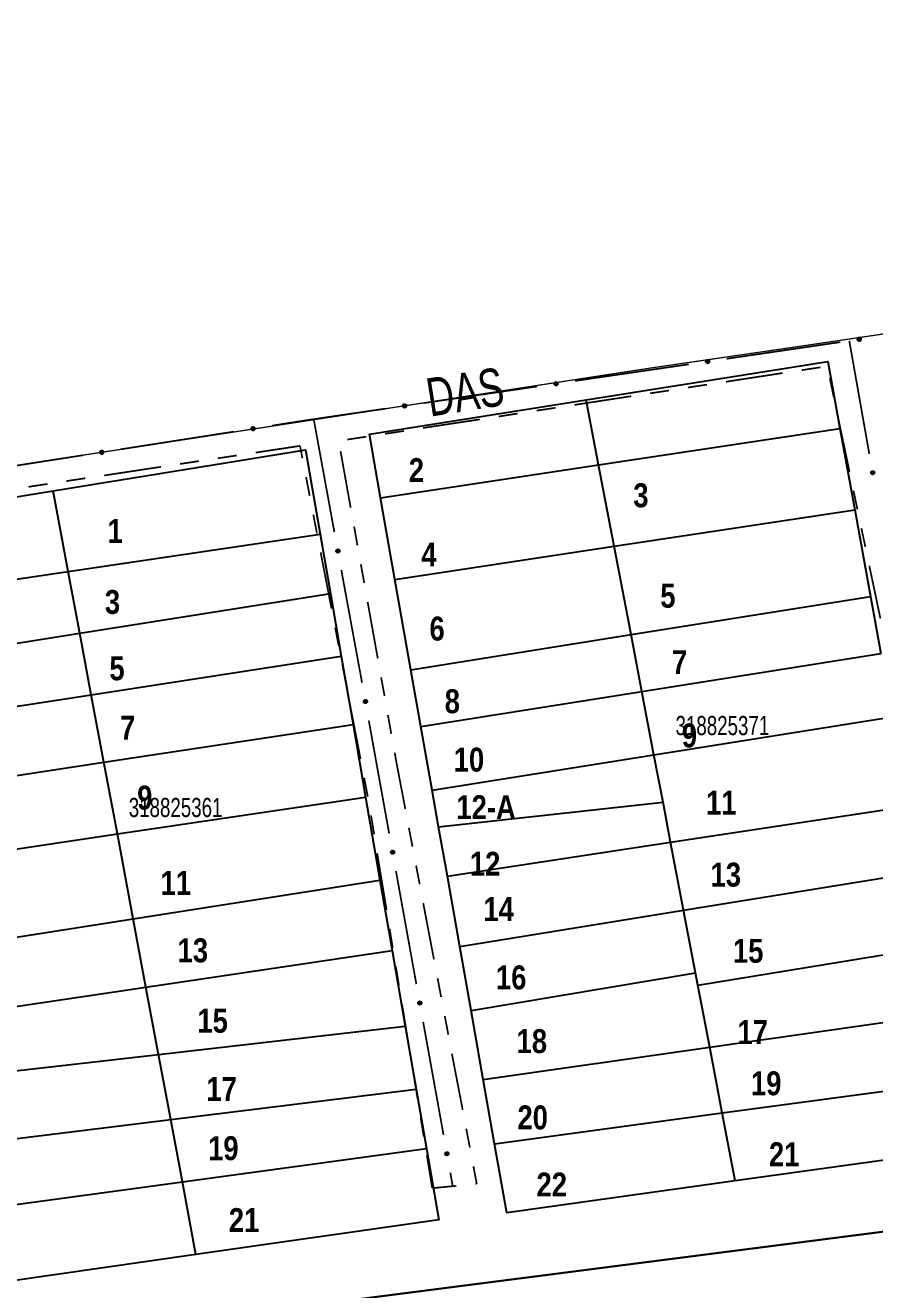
# Model space of a CAD drawing. Extents: x 204834 to 208707, y 4853033 to 4855981.
# Drawn here: x 205025.3 to 205114, y 4854901.4 to 4855033.5 of the extents above; entities that cross this region are included whole.
import ezdxf
from ezdxf.enums import TextEntityAlignment as Align

# ---------------------------------------------------------------- set-up
doc = ezdxf.new("R2010")
doc.units = 0
doc.header["$LTSCALE"] = 1.5
doc.header["$MEASUREMENT"] = 0
doc.linetypes.add('PHANTOMX2', pattern=[5, 2.5, -0.5, 0.5, -0.5, 0.5, -0.5])
for name, color, linetype in [('CD-MALHA-LOTES', 40, 'CONTINUOUS'), ('CD_TXT_QUADRA', 7, 'CONTINUOUS'), ('LM-LIM-SETOR-FISCAL', 7, 'CONTINUOUS'), ('RU-QUADRAS', 6, 'CONTINUOUS'), ('SV-EIXO-RUA-N-PAV', 6, 'CONTINUOUS'), ('SV-RUA-NAO-PAV-S-GUIA-C-GUIA', 7, 'PHANTOMX2'), ('SV-TXT-RUA-N-PAV-S-GUIA-C-GUIA', 7, 'CONTINUOUS'), ('Th_NmrPort', 7, 'CONTINUOUS')]:
    doc.layers.add(name, color=color, linetype=linetype)
doc.styles.add('ARIAL', font='ARIAL.TTF')
doc.styles.get("Standard").update_dxf_attribs({"font": 'swisscbo.ttf'})
doc.linetypes.add('Limite', pattern='A,20,-3,[130,ltypeshp.shx,S=6.35,R=0,X=0,Y=0],-3,20', length=46)

msp = doc.modelspace()

# ---------------------------------------------------------------- linework, layer by layer
at = {"layer": 'CD-MALHA-LOTES', "linetype": 'Continuous', "flags": 128}
for points in [[(205083.89, 4854994.39), (205109.11, 4854998.4)], [(205109.11, 4854998.4), (205110.38, 4854991.39)], [(205061.23, 4854990.78), (205083.89, 4854994.39)], [(205085.18, 4854987.58), (205083.89, 4854994.39)], [(205062.4, 4854984.14), (205061.23, 4854990.78)], [(205085.18, 4854987.58), (205110.38, 4854991.39)], [(205110.38, 4854991.39), (205111.93, 4854982.88)], [(205028.2, 4854984.88), (205054.57, 4854989.17)], [(205054.57, 4854989.17), (205056.1, 4854980.33)], [(205062.4, 4854984.14), (205085.18, 4854987.58)], [(205086.81, 4854979.08), (205085.18, 4854987.58)], [(205005.08, 4854981.12), (205028.2, 4854984.88)], [(205029.78, 4854976.44), (205028.2, 4854984.88)], [(205063.91, 4854975.62), (205062.4, 4854984.14)], [(205086.81, 4854979.08), (205111.93, 4854982.88)], [(205111.93, 4854982.88), (205113.57, 4854973.83)], [(205029.78, 4854976.44), (205056.1, 4854980.33)], [(205056.1, 4854980.33), (205057.17, 4854974.13)], [(205063.91, 4854975.62), (205086.81, 4854979.08)], [(205088.57, 4854969.85), (205086.81, 4854979.08)], [(205006.44, 4854973), (205029.78, 4854976.44)], [(205030.98, 4854969.99), (205029.78, 4854976.44)], [(205065.57, 4854966.18), (205063.91, 4854975.62)], [(205030.98, 4854969.99), (205057.17, 4854974.13)], [(205057.17, 4854974.13), (205058.3, 4854967.59)], [(205088.57, 4854969.85), (205113.57, 4854973.83)], [(205113.57, 4854973.83), (205114.65, 4854967.87)], [(205007.57, 4854966.28), (205030.98, 4854969.99)], [(205032.18, 4854963.57), (205030.98, 4854969.99)], [(205065.57, 4854966.18), (205088.57, 4854969.85)], [(205089.7, 4854963.91), (205088.57, 4854969.85)], [(205032.18, 4854963.57), (205058.3, 4854967.59)], [(205058.3, 4854967.59), (205059.53, 4854960.47)], [(205089.7, 4854963.91), (205114.65, 4854967.87)], [(205066.62, 4854960.25), (205065.57, 4854966.18)], [(205008.63, 4854959.94), (205032.18, 4854963.57)], [(205033.5, 4854956.52), (205032.18, 4854963.57)], [(205066.62, 4854960.25), (205089.7, 4854963.91)], [(205090.96, 4854957.29), (205089.7, 4854963.91)], [(205033.5, 4854956.52), (205059.53, 4854960.47)], [(205059.53, 4854960.47), (205060.84, 4854952.88)], [(205067.79, 4854953.59), (205066.62, 4854960.25)], [(205090.96, 4854957.29), (205115.85, 4854961.26)], [(205009.8, 4854952.92), (205033.5, 4854956.52)], [(205034.91, 4854949.02), (205033.5, 4854956.52)], [(205067.79, 4854953.59), (205090.96, 4854957.29)], [(205091.91, 4854952.34), (205090.96, 4854957.29)], [(205068.46, 4854949.78), (205067.79, 4854953.59)], [(205034.91, 4854949.02), (205060.84, 4854952.88)], [(205060.84, 4854952.88), (205062.34, 4854944.2)], [(205068.46, 4854949.78), (205091.91, 4854952.34)], [(205092.7, 4854948.15), (205091.91, 4854952.34)], [(205092.7, 4854948.15), (205117.55, 4854951.93)], [(205069.38, 4854944.61), (205068.46, 4854949.78)], [(205011.05, 4854945.46), (205034.91, 4854949.02)], [(205036.56, 4854940.16), (205034.91, 4854949.02)], [(205069.38, 4854944.61), (205092.7, 4854948.15)], [(205094.06, 4854941.06), (205092.7, 4854948.15)], [(205036.56, 4854940.16), (205062.34, 4854944.2)], [(205062.34, 4854944.2), (205063.61, 4854936.85)], [(205070.67, 4854937.28), (205069.38, 4854944.61)], [(205094.06, 4854941.06), (205118.8, 4854945.06)], [(205380.76, 4854871.18), (205380.06, 4854941.57), (204916.06, 4854881.89)], [(205070.67, 4854937.28), (205094.06, 4854941.06)], [(205095.31, 4854934.51), (205094.06, 4854941.06)], [(205012.57, 4854936.4), (205036.56, 4854940.16)], [(205037.9, 4854933.02), (205036.56, 4854940.16)], [(205037.9, 4854933.02), (205063.61, 4854936.85)], [(205063.61, 4854936.85), (205064.98, 4854928.93)], [(205071.85, 4854930.58), (205070.67, 4854937.28)], [(205095.55, 4854933.24), (205120.21, 4854937.27)], [(205071.85, 4854930.58), (205095.31, 4854934.51)], [(205095.55, 4854933.24), (205095.31, 4854934.51)], [(205013.74, 4854929.42), (205037.9, 4854933.02)], [(205039.21, 4854925.99), (205037.9, 4854933.02)], [(205096.79, 4854926.74), (205095.55, 4854933.24)], [(205073.12, 4854923.37), (205071.85, 4854930.58)], [(205096.79, 4854926.74), (205121.49, 4854930.26)], [(205039.21, 4854925.99), (205064.98, 4854928.93)], [(205064.98, 4854928.93), (205066.12, 4854922.36)], [(205014.78, 4854923.2), (205039.21, 4854925.99)], [(205040.49, 4854919.18), (205039.21, 4854925.99)], [(205073.12, 4854923.37), (205096.79, 4854926.74)], [(205098.1, 4854919.87), (205096.79, 4854926.74)], [(205074.31, 4854916.66), (205073.12, 4854923.37)], [(205098.1, 4854919.87), (205122.77, 4854923.2)], [(205040.49, 4854919.18), (205066.12, 4854922.36)], [(205066.12, 4854922.36), (205067.19, 4854916.17)], [(205015.96, 4854916.15), (205040.49, 4854919.18)], [(205041.7, 4854912.69), (205040.49, 4854919.18)], [(205074.31, 4854916.66), (205098.1, 4854919.87)], [(205099.45, 4854912.77), (205098.1, 4854919.87)], [(205075.58, 4854909.45), (205074.31, 4854916.66)], [(205041.7, 4854912.69), (205067.19, 4854916.17)], [(205067.19, 4854916.17), (205068.48, 4854908.72)], [(205124.04, 4854916.19), (205099.45, 4854912.77)], [(205017.1, 4854909.33), (205041.7, 4854912.69)], [(205043.12, 4854905.09), (205041.7, 4854912.69)], [(205099.45, 4854912.77), (205075.58, 4854909.45)], [(205068.48, 4854908.72), (205043.12, 4854905.09)], [(205043.12, 4854905.09), (205018.4, 4854901.55)]]:
    msp.add_lwpolyline(points, dxfattribs=at)
at = {"layer": 'LM-LIM-SETOR-FISCAL', "linetype": 'Limite', "ltscale": 0.1, "const_width": 0.13, "flags": 128}
msp.add_lwpolyline([(208132.13, 4853213.19), (208114.89, 4853209.76), (208079.6, 4853197.34), (208051.55, 4853180.72), (208025.58, 4853147.48), (208008.96, 4853121.51), (207990.27, 4853095.54), (207977.18, 4853074.27), (207977.18, 4853074.27), (207977.25, 4853074.22), (207977.18, 4853074.27), (207956.1, 4853085.93), (207945.82, 4853090.68), (207936.07, 4853099.64), (207925.79, 4853113.08), (207912.87, 4853122.04), (207901.27, 4853129.42), (207885.99, 4853134.43), (207866.22, 4853130.48), (207857.06, 4853117.3), (207855.74, 4853109.65), (207854.29, 4853104.12), (207849.81, 4853098.58), (207843.48, 4853094.63), (207832.35, 4853091.47), (207826.81, 4853088.04), (207822.46, 4853090.02), (207820.49, 4853094.5), (207817.85, 4853098.72), (207811.26, 4853102.27), (207805.07, 4853103.59), (207799.14, 4853104.38), (207790.7, 4853104.38), (207787.01, 4853100.03), (207786.62, 4853093.31), (207788.2, 4853087.12), (207790.57, 4853079.61), (207790.97, 4853071.24), (207790.84, 4853064.52), (207788.33, 4853057.66), (207782.8, 4853050.28), (207778.71, 4853047.25), (207773.44, 4853045.67), (207762.04, 4853043.3), (207754.13, 4853041.45), (207747.15, 4853035.92), (207736.87, 4853033.41), (207724.88, 4853033.81), (207719.34, 4853036.97), (207718.29, 4853046.46), (207718.15, 4853057.73), (207718.02, 4853064.06), (207716.7, 4853070.78), (207713.41, 4853075.39), (207708.27, 4853076.71), (207703.66, 4853075.26), (207699.7, 4853071.57), (207695.82, 4853066.3), (207691.07, 4853063.26), (207679.08, 4853063.26), (207668.54, 4853066.43), (207663.92, 4853071.17), (207660.23, 4853076.31), (207656.54, 4853081.71), (207653.12, 4853086.99), (207651.8, 4853094.76), (207650.35, 4853101.35), (207645.47, 4853108.07), (207638.75, 4853112.42), (207633.48, 4853114.13), (207625.51, 4853116.05), (207616.55, 4853118.55), (207607.72, 4853121.45), (207599.15, 4853123.03), (207589.26, 4853124.48), (207579.64, 4853122.9), (207567.98, 4853122.5), (207563.63, 4853123.29), (207559.41, 4853125.53), (207549.66, 4853131.07), (207540.31, 4853134.1), (207534.9, 4853135.16), (207526.34, 4853135.42), (207517.37, 4853134.63), (207509.86, 4853132.26), (207501.03, 4853132.12), (207496.16, 4853134.1), (207489.44, 4853138.19), (207485.09, 4853140.95), (207483.24, 4853145.3), (207433.38, 4853135.75), (207434.67, 4853127.72), (207426.82, 4853124.81), (207415.73, 4853122.98), (207396.77, 4853120.95), (207392.49, 4853119.11), (207387.47, 4853118.39), (207381.3, 4853117.24), (207376.56, 4853116.38), (207369.1, 4853115.23), (207357.97, 4853112.75), (207344.5, 4853111.15), (207333.42, 4853111.36), (207328.77, 4853111.37), (207320.7, 4853109.57), (207319.42, 4853105.86), (207317.92, 4853104.36), (207313.42, 4853103), (207306.84, 4853102), (207303.18, 4853099.75), (207300.74, 4853099.94), (207297.24, 4853101.27), (207294.36, 4853102.41), (207290.13, 4853102.41), (207285.91, 4853101.58), (207283.75, 4853100.66), (207281.89, 4853098.7), (207278.14, 4853097.67), (207267.11, 4853095.09), (207250.59, 4853091.4), (207242.24, 4853089.87), (207232.02, 4853089.01), (207225.74, 4853087.76), (207218.42, 4853086.81), (207208.78, 4853084.88), (207201.06, 4853083.36), (207192.55, 4853081.52), (207188.75, 4853080.47), (207183.81, 4853079.34), (207181.54, 4853078.81), (207178.97, 4853078.21), (207175.42, 4853077.24), (207161.51, 4853073.61), (207134.62, 4853067.5), (207121.18, 4853063.43), (207109.77, 4853060.98), (207083.02, 4853055.24), (207071.92, 4853053.66), (207063.04, 4853052.2), (207057.57, 4853051.22), (207048.59, 4853049.32), (207041.5, 4853047.9), (207028.02, 4853045.07), (207018.95, 4853043.22), (207009.04, 4853041.02), (207007.25, 4853052.87), (207006.42, 4853057.28), (207004.98, 4853065.92), (207003.06, 4853076.97), (207001.71, 4853082.51), (207000.15, 4853089.03), (206998.25, 4853095.75), (206995.98, 4853101.99), (206993.74, 4853107.81), (206987.39, 4853105.57), (206977.81, 4853100.47), (206967.6, 4853097.61), (206962.59, 4853093.58), (206958.92, 4853089.46), (206955.6, 4853082.5), (206950.01, 4853078.17), (206943.28, 4853074.5), (206936.66, 4853071.45), (206932.61, 4853069.6), (206929.01, 4853068.36), (206924.61, 4853067.87), (206920.58, 4853068.19), (206915.12, 4853068.72), (206902.95, 4853070.8), (206891.38, 4853067.85), (206880.4, 4853065.73), (206872.64, 4853064.04), (206858.24, 4853060.22), (206847.8, 4853057.54), (206840.17, 4853055.43), (206828.46, 4853052.32), (206822.53, 4853050.63), (206811.52, 4853047.66), (206803.01, 4853045.24), (206783.97, 4853039.27), (206779.35, 4853035.22), (206768.83, 4853039.64), (206726.11, 4853063.48), (206713.2, 4853068.45), (206676.44, 4853090.31), (206672.42, 4853095.9), (206668.43, 4853097.71), (206665.78, 4853098.35), (206614.27, 4853094.76), (206560.2, 4853092.06), (206527.07, 4853088.1), (206526.63, 4853090.28), (206436.89, 4853085.62), (206403.59, 4853083.9), (206378.69, 4853082.54), (206306.59, 4853077.18), (206281.43, 4853073.09), (206250.76, 4853068.13), (206249.32, 4853067.81), (206241.73, 4853106.06), (206174.74, 4853099.25), (206115.25, 4853096.39), (206097.24, 4853093.29), (206088.22, 4853093.5), (206047.56, 4853092.24), (205987.11, 4853086.63), (205973.22, 4853086.23), (205954.27, 4853084.91), (205875.14, 4853081.42), (205864.61, 4853080.53), (205796.33, 4853076.78), (205791.35, 4853076.88), (205760.46, 4853075.4), (205708.12, 4853073.2), (205697.96, 4853072.98), (205694.02, 4853072.84), (205648.48, 4853073.83), (205657.67, 4853139.89), (205663.09, 4853176.52), (205673.5, 4853240.08), (205679.81, 4853273), (205682.39, 4853291.1), (205686.45, 4853319.25), (205690.23, 4853344.16), (205693.06, 4853366.18), (205695.8, 4853385.06), (205698.77, 4853405.47), (205701.84, 4853427.15), (205703.38, 4853440.04), (205705.6, 4853461.25), (205707.13, 4853485.05), (205708.09, 4853504.93), (205707.25, 4853529.87), (205706.63, 4853547.82), (205704.33, 4853573.07), (205701.82, 4853593.22), (205697.65, 4853618.26), (205692.43, 4853645.81), (205685.96, 4853670.23), (205679.7, 4853691.73), (205670, 4853719.35), (205658.78, 4853745.51), (205610.54, 4853829.65), (205562.78, 4853902.04), (205476.94, 4854024.43), (205418.69, 4854109.18), (205356.81, 4854200.14), (205285.27, 4854304.56), (205232.63, 4854379.82), (205148.32, 4854500.33), (205059.6, 4854625.34), (204995.99, 4854716.47), (204934.98, 4854801.22), (204887.55, 4854871.19), (204871.08, 4854893.76), (204835.64, 4854946.28), (204834.25, 4854948.2), (204845.64, 4854959.83), (204876.75, 4854964.71), (204914.35, 4854970.84), (204996.87, 4854983.31), (205090.66, 4854997.71), (205105.98, 4854999.94), (205187.94, 4855012.05), (205245.94, 4855021.11), (205272.68, 4855025.85), (205289.82, 4855028.52), (205353.63, 4855038.1), (205379.87, 4855044.32), (205380.17, 4855053.59), (205399.55, 4855054.95), (205426.54, 4855056.03), (205437.99, 4855056.62), (205499.63, 4855060.67), (205539.31, 4855063.19), (205567.09, 4855064.98), (205582.41, 4855066.09), (205635.91, 4855070), (205692.95, 4855073.42), (205739.37, 4855076.32), (205755.85, 4855076.88), (205779.09, 4855078.91), (205796.39, 4855080.33), (205832.27, 4855082.2), (205855.36, 4855083.58), (205884.96, 4855084.97), (205904.85, 4855085.43), (205945.85, 4855088.06), (205975.45, 4855089.94), (205990.04, 4855090.61), (206010.45, 4855091.62), (206021.42, 4855091.93), (206022.38, 4855094.63), (206023.19, 4855099.07), (206023.73, 4855105.32), (206023.73, 4855114.57), (206023.61, 4855122.77), (206023.73, 4855128.91), (206023.31, 4855148.74), (206059.09, 4855155.08), (206090.43, 4855139.24), (206138.56, 4855111.07), (206178.75, 4855088.19), (206206.79, 4855072.52), (206222.46, 4855062.86), (206230.38, 4855057.64), (206237.19, 4855052.51), (206245.02, 4855046.96), (206277.61, 4855028.92), (206315.11, 4855009.06), (206322.43, 4855004.94), (206334.61, 4854998.15), (206344.05, 4854991.94), (206370.01, 4854978.16), (206377.13, 4854974.52), (206383.62, 4854970.88), (206391.86, 4854965.97), (206400.96, 4854960.99), (206409.67, 4854956.24), (206418.06, 4854951.81), (206428.03, 4854946.58), (206436.74, 4854941.99), (206446.39, 4854936.45), (206454.94, 4854931.86), (206463.33, 4854927.27), (206473.94, 4854921.41), (206483.44, 4854916.66), (206493.49, 4854911.28), (206502.2, 4854906.53), (206509.16, 4854902.73), (206517.55, 4854899.17), (206528.48, 4854896), (206549.69, 4854889.67), (206564.41, 4854883.97), (206567.2, 4854879.08), (206570.83, 4854883.26), (206576.05, 4854891.17), (206582.86, 4854902.57), (206588.24, 4854910.17), (206594.1, 4854919.67), (206601.38, 4854929.09), (206611.99, 4854937.95), (206625.76, 4854949.98), (206640.32, 4854965.18), (206646.34, 4854973.73), (206650.93, 4854980.7), (206656.31, 4854989.4), (206659.8, 4854993.84), (206666.37, 4855000.56), (206674.91, 4855008.32), (206682.51, 4855016.24), (206687.1, 4855021.3), (206689.8, 4855026.21), (206695.97, 4855035.87), (206702.46, 4855046.95), (206709.74, 4855060.01), (206715.44, 4855068.88), (206721.77, 4855075.21), (206727.79, 4855082.65), (206732.22, 4855088.66), (206736.5, 4855097.05), (206739.58, 4855106.79), (206740.85, 4855116.29), (206741.17, 4855125.63), (206741.64, 4855134.02), (206741.17, 4855142.09), (206742.12, 4855150.72), (206742.75, 4855160.06), (206742.43, 4855173.36), (206743.07, 4855183.81), (206745.76, 4855192.36), (206748.45, 4855197.74), (206758.11, 4855205.5), (206768.24, 4855208.82), (206775.2, 4855210.56), (206778.84, 4855212.3), (206783.44, 4855216.26), (206786.6, 4855221.64), (206789.29, 4855225.29), (206792.14, 4855229.4), (206795.63, 4855232.73), (206801.01, 4855234.47), (206808.45, 4855236.21), (206816.52, 4855237.63), (206822.22, 4855240.17), (206827.6, 4855242.54), (206831.4, 4855244.28), (206836.63, 4855244.44), (206839.95, 4855243.97), (206842.19, 4855243.65), (206845.62, 4855240.46), (206849.62, 4855235.99), (206854.58, 4855232.12), (206859.64, 4855229.78), (206864.76, 4855227.39), (206870.2, 4855225.04), (206874.73, 4855222.3), (206878.92, 4855219.29), (206882.98, 4855215.83), (206887.98, 4855212.7), (206893.95, 4855209.85), (206900.29, 4855207.85), (206907.15, 4855206.19), (206913.73, 4855205.04), (206920.81, 4855203.6), (206927.56, 4855201.94), (206933.6, 4855200.48), (206939.89, 4855199.17), (206945.67, 4855197.5), (206951.88, 4855196.77), (206955.65, 4855197.17), (206957.31, 4855197.34), (206961.86, 4855199.66), (206966.53, 4855198.43), (206972.05, 4855197.76), (206977.41, 4855196.39), (206983.23, 4855195.87), (206988.52, 4855195.58), (206994.38, 4855194.99), (206999.44, 4855194.4), (207005.61, 4855193.62), (207012.36, 4855193.6), (207017.57, 4855195.37), (207023.03, 4855199.41), (207027.73, 4855202.05), (207032.27, 4855204.91), (207036.83, 4855207.98), (207041.71, 4855210.66), (207047.65, 4855212.46), (207053.63, 4855214.05), (207060.03, 4855216.42), (207065.62, 4855219.18), (207071.3, 4855222.28), (207076, 4855226.44), (207079.82, 4855231.03), (207081.1, 4855236.76), (207082.6, 4855241.31), (207088.02, 4855243.94), (207090.58, 4855249.59), (207089.81, 4855256.18), (207088.3, 4855261.39), (207091.68, 4855264.78), (207096.44, 4855266.15), (207101.11, 4855269.63), (207105.02, 4855274.18), (207109.74, 4855275.56), (207115.56, 4855275.11), (207120.83, 4855274.22), (207125.84, 4855273.37), (207131.74, 4855271.63), (207137.13, 4855270.1), (207140.28, 4855270.08), (207149.52, 4855272.92), (207159.75, 4855279.15), (207168.21, 4855287.16), (207178.44, 4855293.84), (207190.46, 4855299.18), (207198.91, 4855306.29), (207210.48, 4855312.52), (207226.05, 4855320.31), (207238.96, 4855331.88), (207248.75, 4855350.57), (207250.97, 4855379.94), (207256.76, 4855404.86), (207263.43, 4855423.99), (207271.89, 4855446.69), (207282.57, 4855472.94), (207294.81, 4855494.97), (207326.84, 4855524.34), (207365.56, 4855558.16), (207387.07, 4855586.87), (207407.16, 4855615.16), (207422.96, 4855638.92), (207434.53, 4855666.07), (207438.09, 4855689.65), (207436.31, 4855734.15), (207437.65, 4855776.65), (207435.87, 4855804.68), (207437.2, 4855838.5), (207442.99, 4855862.09), (207450.11, 4855888.79), (207460.34, 4855908.81), (207484.89, 4855935.84), (207514.89, 4855951.47), (207555.87, 4855955.7), (207618.39, 4855944.29), (207657.68, 4855935.84), (207679.23, 4855930.77), (207701.08, 4855927.5), (207727.34, 4855933.29), (207757.59, 4855943.08), (207797.2, 4855948.42), (207840.36, 4855943.52), (207880.86, 4855931.06), (207908.47, 4855922.08), (207928.08, 4855916.75), (207978.98, 4855907.33), (207988.92, 4855905.77), (208022.36, 4855902.14), (208058.85, 4855901.25), (208090, 4855903.03), (208114.96, 4855908.68), (208130.68, 4855913.81), (208161.85, 4855928.41), (208188.89, 4855948.62), (208218.29, 4855981.06), (208246.45, 4855971.34), (208278.32, 4855947.49), (208315.9, 4855902.87), (208367.57, 4855812.45), (208407.49, 4855740.82), (208443.9, 4855682.11), (208501.44, 4855564.09), (208520.23, 4855513.59), (208554.28, 4855420.83), (208582.46, 4855346.85), (208608.3, 4855254.08), (208634.13, 4855164.83), (208662.31, 4855069.71), (208689.32, 4854981.64), (208696.37, 4854928.8), (208702.51, 4854871.1), (208702.64, 4854844.17), (208698.6, 4854815.34), (208685.17, 4854772.09), (208669.12, 4854736.78), (208666.53, 4854731.08), (208618.81, 4854675.16), (208569.26, 4854639.06), (208558.41, 4854631.16), (208530.44, 4854622.7), (208494.29, 4854611.78), (208442.09, 4854593.13), (208386.91, 4854561.82), (208367.53, 4854543.92), (208320.55, 4854507.76), (208301.91, 4854481.66), (208287, 4854448.85), (208272.08, 4854390.69), (208264.63, 4854342.97), (208264.41, 4854341.07), (208259.41, 4854296.74), (208259.41, 4854241.19), (208259.41, 4854191.98), (208256.43, 4854122.63), (208248.97, 4854065.96), (208232.56, 4854015.63), (208216.16, 4853966.42), (208198.26, 4853911.24), (208184.84, 4853872.46), (208177.39, 4853828.47), (208173.66, 4853792.31), (208166.95, 4853749.8), (208162.4, 4853719.3), (208164.42, 4853685.56), (208172.06, 4853630.34), (208197.55, 4853545.38), (208223.89, 4853510.55), (208245.13, 4853460.42), (208259.57, 4853406.68), (208260.42, 4853403.5), (208260.52, 4853398.64), (208261.27, 4853362.72), (208252.77, 4853293.05), (208222.19, 4853252.27), (208166.97, 4853226.79)], close=True, dxfattribs=at)
at = {"layer": 'RU-QUADRAS', "linetype": 'Continuous'}
for points in [[(205124.04, 4854916.19), (205099.45, 4854912.77), (205075.58, 4854909.45), (205074.31, 4854916.66), (205073.12, 4854923.37), (205071.85, 4854930.58), (205070.67, 4854937.28), (205069.38, 4854944.61), (205068.46, 4854949.78), (205067.79, 4854953.59), (205066.62, 4854960.25), (205065.57, 4854966.18), (205063.91, 4854975.62), (205062.4, 4854984.14), (205061.23, 4854990.78), (205061.23, 4854990.78), (205083.89, 4854994.39), (205109.11, 4854998.4), (205110.38, 4854991.39), (205111.93, 4854982.88), (205113.57, 4854973.83), (205114.65, 4854967.87)], [(205005.08, 4854981.12), (205028.2, 4854984.88), (205054.57, 4854989.17), (205056.1, 4854980.33), (205057.17, 4854974.13), (205058.3, 4854967.59), (205059.53, 4854960.47), (205060.84, 4854952.88), (205062.34, 4854944.2), (205063.61, 4854936.85), (205064.98, 4854928.93), (205066.12, 4854922.36), (205067.19, 4854916.17), (205068.48, 4854908.72), (205043.12, 4854905.09), (205018.4, 4854901.55)], [(204916.06, 4854881.89), (205380.06, 4854941.57), (205380.76, 4854871.18)]]:
    msp.add_lwpolyline(points, dxfattribs=at)
at = {"layer": 'SV-EIXO-RUA-N-PAV', "const_width": 0.18}
for points in [[(205098.55, 4854998.67), (205110.42, 4855000.41)], [(205111.36, 4855000.55), (205113.45, 4854988.73)], [(205082.72, 4854996.36), (205094.59, 4854998.09)], [(205066.89, 4854994.04), (205078.76, 4854995.78)], [(205055.42, 4854992.36), (205062.93, 4854993.46)], [(205051.06, 4854991.68), (205055.01, 4854992.3)], [(205055.01, 4854992.3), (205055.42, 4854992.36)], [(205055.42, 4854992.36), (205057.58, 4854980.56)], [(205035.25, 4854989.21), (205047.11, 4854991.06)], [(205019.44, 4854986.74), (205031.3, 4854988.59)], [(205058.3, 4854976.62), (205060.29, 4854965.8)], [(205060.29, 4854965.8), (205060.29, 4854965.79)], [(205060.29, 4854965.79), (205060.47, 4854964.82)], [(205061.17, 4854960.88), (205063.3, 4854949.07)], [(205064.01, 4854945.14), (205065.61, 4854936.28)], [(205065.61, 4854936.28), (205065.65, 4854936.05)], [(205065.65, 4854936.05), (205066.14, 4854933.33)], [(205066.85, 4854929.39), (205068.98, 4854917.58)], [(205069.69, 4854913.64), (205069.86, 4854912.66)], [(205069.86, 4854912.66), (205069.94, 4854912.24)]]:
    msp.add_lwpolyline(points, dxfattribs=at)
at = {"layer": 'SV-EIXO-RUA-N-PAV'}
for points in [[(205112.24, 4855000.8), (205112.27, 4855000.84), (205112.3, 4855000.86), (205112.34, 4855000.88), (205112.37, 4855000.89), (205112.41, 4855000.89), (205112.44, 4855000.88), (205112.48, 4855000.87), (205112.52, 4855000.84), (205112.55, 4855000.81), (205112.56, 4855000.77), (205112.57, 4855000.74), (205112.57, 4855000.7), (205112.57, 4855000.67), (205112.55, 4855000.63), (205112.52, 4855000.59), (205112.49, 4855000.56), (205112.46, 4855000.55), (205112.42, 4855000.54), (205112.39, 4855000.54), (205112.35, 4855000.54), (205112.31, 4855000.56), (205112.27, 4855000.59), (205112.25, 4855000.62), (205112.23, 4855000.65), (205112.22, 4855000.69), (205112.22, 4855000.72), (205112.22, 4855000.76), (205112.24, 4855000.8)], [(205096.41, 4854998.47), (205096.44, 4854998.51), (205096.47, 4854998.54), (205096.51, 4854998.56), (205096.54, 4854998.56), (205096.58, 4854998.56), (205096.61, 4854998.56), (205096.65, 4854998.54), (205096.69, 4854998.52), (205096.72, 4854998.48), (205096.73, 4854998.45), (205096.74, 4854998.41), (205096.74, 4854998.38), (205096.74, 4854998.34), (205096.72, 4854998.3), (205096.69, 4854998.26), (205096.66, 4854998.24), (205096.63, 4854998.22), (205096.59, 4854998.21), (205096.56, 4854998.21), (205096.52, 4854998.22), (205096.48, 4854998.23), (205096.44, 4854998.26), (205096.41, 4854998.29), (205096.4, 4854998.33), (205096.39, 4854998.36), (205096.39, 4854998.4), (205096.39, 4854998.43), (205096.41, 4854998.47)], [(205080.58, 4854996.15), (205080.61, 4854996.19), (205080.64, 4854996.22), (205080.68, 4854996.24), (205080.71, 4854996.24), (205080.74, 4854996.25), (205080.78, 4854996.24), (205080.82, 4854996.23), (205080.86, 4854996.2), (205080.89, 4854996.16), (205080.9, 4854996.13), (205080.91, 4854996.09), (205080.91, 4854996.06), (205080.91, 4854996.02), (205080.89, 4854995.98), (205080.86, 4854995.95), (205080.83, 4854995.92), (205080.8, 4854995.9), (205080.76, 4854995.9), (205080.72, 4854995.89), (205080.69, 4854995.9), (205080.65, 4854995.91), (205080.61, 4854995.94), (205080.58, 4854995.98), (205080.57, 4854996.01), (205080.56, 4854996.04), (205080.56, 4854996.08), (205080.56, 4854996.12), (205080.58, 4854996.15)], [(205064.75, 4854993.84), (205064.78, 4854993.88), (205064.81, 4854993.9), (205064.84, 4854993.92), (205064.88, 4854993.93), (205064.91, 4854993.93), (205064.95, 4854993.92), (205064.99, 4854993.91), (205065.03, 4854993.88), (205065.05, 4854993.84), (205065.07, 4854993.81), (205065.08, 4854993.78), (205065.08, 4854993.74), (205065.07, 4854993.71), (205065.06, 4854993.67), (205065.03, 4854993.63), (205065, 4854993.6), (205064.96, 4854993.59), (205064.93, 4854993.58), (205064.89, 4854993.58), (205064.86, 4854993.58), (205064.82, 4854993.6), (205064.78, 4854993.63), (205064.75, 4854993.66), (205064.74, 4854993.69), (205064.73, 4854993.73), (205064.73, 4854993.76), (205064.73, 4854993.8), (205064.75, 4854993.84)], [(205048.93, 4854991.46), (205048.95, 4854991.5), (205048.99, 4854991.53), (205049.02, 4854991.54), (205049.05, 4854991.55), (205049.09, 4854991.55), (205049.13, 4854991.55), (205049.16, 4854991.53), (205049.2, 4854991.5), (205049.23, 4854991.47), (205049.25, 4854991.44), (205049.26, 4854991.4), (205049.26, 4854991.37), (205049.25, 4854991.33), (205049.24, 4854991.29), (205049.21, 4854991.25), (205049.18, 4854991.22), (205049.14, 4854991.21), (205049.11, 4854991.2), (205049.07, 4854991.2), (205049.04, 4854991.2), (205049, 4854991.22), (205048.96, 4854991.25), (205048.93, 4854991.28), (205048.92, 4854991.31), (205048.91, 4854991.35), (205048.91, 4854991.38), (205048.91, 4854991.42), (205048.93, 4854991.46)], [(205033.12, 4854988.99), (205033.15, 4854989.03), (205033.18, 4854989.06), (205033.21, 4854989.07), (205033.25, 4854989.08), (205033.28, 4854989.08), (205033.32, 4854989.08), (205033.36, 4854989.06), (205033.4, 4854989.04), (205033.42, 4854989), (205033.44, 4854988.97), (205033.45, 4854988.93), (205033.45, 4854988.9), (205033.44, 4854988.86), (205033.43, 4854988.82), (205033.4, 4854988.78), (205033.37, 4854988.75), (205033.33, 4854988.74), (205033.3, 4854988.73), (205033.26, 4854988.73), (205033.23, 4854988.73), (205033.19, 4854988.75), (205033.15, 4854988.78), (205033.12, 4854988.81), (205033.11, 4854988.84), (205033.1, 4854988.88), (205033.1, 4854988.91), (205033.1, 4854988.95), (205033.12, 4854988.99)], [(205113.88, 4854986.92), (205113.92, 4854986.9), (205113.95, 4854986.86), (205113.97, 4854986.83), (205113.97, 4854986.8), (205113.98, 4854986.76), (205113.97, 4854986.73), (205113.96, 4854986.69), (205113.93, 4854986.65), (205113.9, 4854986.62), (205113.86, 4854986.6), (205113.83, 4854986.59), (205113.8, 4854986.59), (205113.76, 4854986.59), (205113.72, 4854986.61), (205113.68, 4854986.64), (205113.65, 4854986.67), (205113.63, 4854986.7), (205113.63, 4854986.74), (205113.62, 4854986.77), (205113.63, 4854986.81), (205113.64, 4854986.85), (205113.67, 4854986.89), (205113.7, 4854986.92), (205113.73, 4854986.93), (205113.77, 4854986.94), (205113.8, 4854986.94), (205113.84, 4854986.94), (205113.88, 4854986.92)], [(205058.03, 4854978.75), (205058.07, 4854978.72), (205058.1, 4854978.69), (205058.11, 4854978.66), (205058.12, 4854978.62), (205058.12, 4854978.59), (205058.12, 4854978.55), (205058.11, 4854978.51), (205058.08, 4854978.47), (205058.04, 4854978.45), (205058.01, 4854978.43), (205057.98, 4854978.42), (205057.94, 4854978.41), (205057.91, 4854978.42), (205057.87, 4854978.43), (205057.83, 4854978.46), (205057.8, 4854978.49), (205057.78, 4854978.53), (205057.77, 4854978.56), (205057.77, 4854978.6), (205057.77, 4854978.63), (205057.79, 4854978.67), (205057.82, 4854978.71), (205057.85, 4854978.74), (205057.88, 4854978.76), (205057.92, 4854978.77), (205057.95, 4854978.77), (205057.99, 4854978.77), (205058.03, 4854978.75)], [(205060.9, 4854963.01), (205060.94, 4854962.98), (205060.97, 4854962.95), (205060.99, 4854962.92), (205061, 4854962.88), (205061, 4854962.85), (205061, 4854962.81), (205060.98, 4854962.77), (205060.95, 4854962.73), (205060.92, 4854962.71), (205060.89, 4854962.69), (205060.85, 4854962.68), (205060.82, 4854962.68), (205060.78, 4854962.68), (205060.74, 4854962.7), (205060.7, 4854962.72), (205060.67, 4854962.76), (205060.66, 4854962.79), (205060.65, 4854962.82), (205060.65, 4854962.86), (205060.65, 4854962.89), (205060.66, 4854962.93), (205060.69, 4854962.97), (205060.72, 4854963), (205060.76, 4854963.02), (205060.79, 4854963.03), (205060.83, 4854963.03), (205060.86, 4854963.03), (205060.9, 4854963.01)], [(205063.74, 4854947.26), (205063.78, 4854947.24), (205063.81, 4854947.21), (205063.83, 4854947.17), (205063.83, 4854947.14), (205063.84, 4854947.1), (205063.83, 4854947.07), (205063.82, 4854947.03), (205063.79, 4854946.99), (205063.76, 4854946.96), (205063.73, 4854946.94), (205063.69, 4854946.93), (205063.66, 4854946.93), (205063.62, 4854946.93), (205063.58, 4854946.95), (205063.54, 4854946.98), (205063.51, 4854947.01), (205063.5, 4854947.04), (205063.49, 4854947.08), (205063.48, 4854947.11), (205063.49, 4854947.15), (205063.5, 4854947.19), (205063.53, 4854947.23), (205063.56, 4854947.26), (205063.59, 4854947.27), (205063.63, 4854947.28), (205063.66, 4854947.28), (205063.7, 4854947.28), (205063.74, 4854947.26)], [(205066.58, 4854931.52), (205066.62, 4854931.49), (205066.65, 4854931.46), (205066.66, 4854931.43), (205066.67, 4854931.39), (205066.68, 4854931.36), (205066.67, 4854931.32), (205066.66, 4854931.28), (205066.63, 4854931.24), (205066.6, 4854931.21), (205066.56, 4854931.19), (205066.53, 4854931.19), (205066.5, 4854931.18), (205066.46, 4854931.19), (205066.42, 4854931.2), (205066.38, 4854931.23), (205066.35, 4854931.26), (205066.33, 4854931.3), (205066.32, 4854931.33), (205066.32, 4854931.37), (205066.33, 4854931.4), (205066.34, 4854931.44), (205066.37, 4854931.48), (205066.4, 4854931.51), (205066.43, 4854931.53), (205066.47, 4854931.53), (205066.5, 4854931.54), (205066.54, 4854931.53), (205066.58, 4854931.52)], [(205069.42, 4854915.77), (205069.46, 4854915.74), (205069.49, 4854915.71), (205069.5, 4854915.68), (205069.51, 4854915.65), (205069.51, 4854915.61), (205069.51, 4854915.57), (205069.49, 4854915.54), (205069.47, 4854915.49), (205069.43, 4854915.47), (205069.4, 4854915.45), (205069.37, 4854915.44), (205069.33, 4854915.44), (205069.29, 4854915.44), (205069.26, 4854915.46), (205069.21, 4854915.48), (205069.19, 4854915.52), (205069.17, 4854915.55), (205069.16, 4854915.58), (205069.16, 4854915.62), (205069.16, 4854915.65), (205069.18, 4854915.69), (205069.21, 4854915.73), (205069.24, 4854915.76), (205069.27, 4854915.78), (205069.3, 4854915.79), (205069.34, 4854915.79), (205069.38, 4854915.79), (205069.42, 4854915.77)]]:
    msp.add_lwpolyline(points, close=True, dxfattribs=at)
for points in [[(205112.22, 4855000.76), (205112.52, 4855000.84)], [(205112.22, 4855000.72), (205112.55, 4855000.81)], [(205112.22, 4855000.69), (205112.56, 4855000.77)], [(205112.23, 4855000.77), (205112.5, 4855000.85)], [(205112.23, 4855000.74), (205112.53, 4855000.82)], [(205112.23, 4855000.7), (205112.55, 4855000.79)], [(205112.23, 4855000.67), (205112.57, 4855000.75)], [(205112.23, 4855000.65), (205112.57, 4855000.74)], [(205112.24, 4855000.8), (205112.48, 4855000.87)], [(205112.24, 4855000.63), (205112.57, 4855000.72)], [(205112.25, 4855000.62), (205112.57, 4855000.7)], [(205112.26, 4855000.82), (205112.45, 4855000.87)], [(205112.26, 4855000.6), (205112.57, 4855000.68)], [(205112.27, 4855000.84), (205112.44, 4855000.88)], [(205112.27, 4855000.59), (205112.57, 4855000.67)], [(205112.29, 4855000.85), (205112.41, 4855000.88)], [(205112.3, 4855000.86), (205112.41, 4855000.89)], [(205112.3, 4855000.57), (205112.56, 4855000.65)], [(205112.31, 4855000.56), (205112.55, 4855000.63)], [(205112.34, 4855000.55), (205112.53, 4855000.61)], [(205112.35, 4855000.54), (205112.52, 4855000.59)], [(205112.37, 4855000.54), (205112.5, 4855000.57)], [(205112.39, 4855000.54), (205112.49, 4855000.56)], [(205096.39, 4854998.43), (205096.69, 4854998.52)], [(205096.39, 4854998.4), (205096.72, 4854998.48)], [(205096.39, 4854998.38), (205096.72, 4854998.46)], [(205096.39, 4854998.36), (205096.73, 4854998.45)], [(205096.4, 4854998.45), (205096.67, 4854998.53)], [(205096.4, 4854998.42), (205096.7, 4854998.5)], [(205096.4, 4854998.34), (205096.74, 4854998.43)], [(205096.4, 4854998.33), (205096.74, 4854998.41)], [(205096.41, 4854998.47), (205096.65, 4854998.54)], [(205096.41, 4854998.31), (205096.74, 4854998.39)], [(205096.41, 4854998.29), (205096.74, 4854998.38)], [(205096.43, 4854998.49), (205096.62, 4854998.55)], [(205096.43, 4854998.28), (205096.74, 4854998.36)], [(205096.44, 4854998.51), (205096.61, 4854998.56)], [(205096.46, 4854998.53), (205096.59, 4854998.56)], [(205096.47, 4854998.54), (205096.58, 4854998.56)], [(205096.44, 4854998.26), (205096.74, 4854998.34)], [(205096.47, 4854998.25), (205096.73, 4854998.32)], [(205096.48, 4854998.23), (205096.72, 4854998.3)], [(205096.51, 4854998.23), (205096.7, 4854998.28)], [(205096.52, 4854998.22), (205096.69, 4854998.26)], [(205096.54, 4854998.22), (205096.67, 4854998.25)], [(205096.56, 4854998.21), (205096.66, 4854998.24)], [(205080.56, 4854996.12), (205080.86, 4854996.2)], [(205080.56, 4854996.08), (205080.89, 4854996.16)], [(205080.56, 4854996.06), (205080.89, 4854996.15)], [(205080.56, 4854996.04), (205080.9, 4854996.13)], [(205080.57, 4854996.13), (205080.84, 4854996.21)], [(205080.57, 4854996.1), (205080.87, 4854996.18)], [(205080.57, 4854996.03), (205080.91, 4854996.11)], [(205080.57, 4854996.01), (205080.91, 4854996.09)], [(205080.58, 4854996.15), (205080.82, 4854996.23)], [(205080.58, 4854995.99), (205080.91, 4854996.08)], [(205080.58, 4854995.98), (205080.91, 4854996.06)], [(205080.6, 4854996.18), (205080.79, 4854996.23)], [(205080.6, 4854995.96), (205080.9, 4854996.04)], [(205080.61, 4854996.19), (205080.78, 4854996.24)], [(205080.61, 4854995.94), (205080.91, 4854996.02)], [(205080.63, 4854996.21), (205080.75, 4854996.24)], [(205080.63, 4854995.93), (205080.9, 4854996)], [(205080.64, 4854996.22), (205080.74, 4854996.25)], [(205080.65, 4854995.91), (205080.89, 4854995.98)], [(205080.67, 4854995.91), (205080.87, 4854995.96)], [(205080.69, 4854995.9), (205080.86, 4854995.95)], [(205080.71, 4854995.9), (205080.84, 4854995.93)], [(205080.72, 4854995.89), (205080.83, 4854995.92)], [(205064.73, 4854993.8), (205065.03, 4854993.88)], [(205064.73, 4854993.78), (205065.04, 4854993.86)], [(205064.73, 4854993.76), (205065.05, 4854993.84)], [(205064.73, 4854993.75), (205065.06, 4854993.83)], [(205064.73, 4854993.73), (205065.07, 4854993.81)], [(205064.74, 4854993.82), (205065, 4854993.89)], [(205064.74, 4854993.71), (205065.07, 4854993.79)], [(205064.74, 4854993.69), (205065.08, 4854993.78)], [(205064.75, 4854993.84), (205064.99, 4854993.91)], [(205064.75, 4854993.67), (205065.08, 4854993.76)], [(205064.75, 4854993.66), (205065.08, 4854993.74)], [(205064.77, 4854993.86), (205064.96, 4854993.91)], [(205064.77, 4854993.64), (205065.07, 4854993.72)], [(205064.78, 4854993.88), (205064.95, 4854993.92)], [(205064.78, 4854993.63), (205065.07, 4854993.71)], [(205064.8, 4854993.89), (205064.92, 4854993.92)], [(205064.8, 4854993.61), (205065.06, 4854993.69)], [(205064.81, 4854993.9), (205064.91, 4854993.93)], [(205064.82, 4854993.6), (205065.06, 4854993.67)], [(205064.84, 4854993.59), (205065.04, 4854993.65)], [(205064.86, 4854993.58), (205065.03, 4854993.63)], [(205064.88, 4854993.58), (205065.01, 4854993.61)], [(205064.89, 4854993.58), (205065, 4854993.6)], [(205048.91, 4854991.42), (205049.2, 4854991.5)], [(205048.91, 4854991.4), (205049.21, 4854991.49)], [(205048.91, 4854991.38), (205049.23, 4854991.47)], [(205048.91, 4854991.37), (205049.24, 4854991.45)], [(205048.91, 4854991.35), (205049.25, 4854991.44)], [(205048.91, 4854991.33), (205049.25, 4854991.42)], [(205048.92, 4854991.44), (205049.18, 4854991.51)], [(205048.92, 4854991.31), (205049.26, 4854991.4)], [(205048.93, 4854991.46), (205049.16, 4854991.53)], [(205048.93, 4854991.3), (205049.26, 4854991.38)], [(205048.93, 4854991.28), (205049.26, 4854991.37)], [(205048.94, 4854991.48), (205049.14, 4854991.54)], [(205048.95, 4854991.5), (205049.13, 4854991.55)], [(205048.95, 4854991.26), (205049.25, 4854991.35)], [(205048.96, 4854991.25), (205049.25, 4854991.33)], [(205048.97, 4854991.51), (205049.1, 4854991.55)], [(205048.98, 4854991.23), (205049.24, 4854991.31)], [(205048.99, 4854991.53), (205049.09, 4854991.55)], [(205049, 4854991.22), (205049.24, 4854991.29)], [(205049.02, 4854991.21), (205049.22, 4854991.27)], [(205049.04, 4854991.2), (205049.21, 4854991.25)], [(205049.06, 4854991.2), (205049.19, 4854991.24)], [(205049.07, 4854991.2), (205049.18, 4854991.22)], [(205033.1, 4854988.95), (205033.4, 4854989.04)], [(205033.1, 4854988.93), (205033.4, 4854989.02)], [(205033.1, 4854988.91), (205033.42, 4854989)], [(205033.1, 4854988.9), (205033.43, 4854988.98)], [(205033.1, 4854988.88), (205033.44, 4854988.97)], [(205033.11, 4854988.97), (205033.37, 4854989.05)], [(205033.11, 4854988.86), (205033.44, 4854988.95)], [(205033.11, 4854988.84), (205033.45, 4854988.93)], [(205033.12, 4854988.99), (205033.36, 4854989.06)], [(205033.12, 4854988.83), (205033.45, 4854988.91)], [(205033.12, 4854988.81), (205033.45, 4854988.9)], [(205033.13, 4854989.01), (205033.33, 4854989.07)], [(205033.14, 4854988.79), (205033.44, 4854988.88)], [(205033.15, 4854989.03), (205033.32, 4854989.08)], [(205033.15, 4854988.78), (205033.44, 4854988.86)], [(205033.16, 4854989.05), (205033.29, 4854989.08)], [(205033.17, 4854988.77), (205033.43, 4854988.84)], [(205033.18, 4854989.06), (205033.28, 4854989.08)], [(205033.19, 4854988.75), (205033.43, 4854988.82)], [(205033.21, 4854988.75), (205033.41, 4854988.8)], [(205033.23, 4854988.73), (205033.4, 4854988.78)], [(205033.25, 4854988.73), (205033.38, 4854988.77)], [(205033.26, 4854988.73), (205033.37, 4854988.75)], [(205113.62, 4854986.77), (205113.65, 4854986.67)], [(205113.63, 4854986.81), (205113.68, 4854986.64)], [(205113.63, 4854986.79), (205113.66, 4854986.66)], [(205113.64, 4854986.85), (205113.72, 4854986.61)], [(205113.64, 4854986.82), (205113.7, 4854986.63)], [(205113.66, 4854986.86), (205113.74, 4854986.61)], [(205113.67, 4854986.89), (205113.76, 4854986.59)], [(205113.69, 4854986.9), (205113.77, 4854986.6)], [(205113.7, 4854986.92), (205113.8, 4854986.59)], [(205113.72, 4854986.92), (205113.81, 4854986.59)], [(205113.73, 4854986.93), (205113.83, 4854986.59)], [(205113.75, 4854986.93), (205113.84, 4854986.6)], [(205113.77, 4854986.94), (205113.86, 4854986.6)], [(205113.79, 4854986.94), (205113.88, 4854986.62)], [(205113.8, 4854986.94), (205113.9, 4854986.62)], [(205113.82, 4854986.94), (205113.91, 4854986.64)], [(205113.84, 4854986.94), (205113.93, 4854986.65)], [(205113.86, 4854986.93), (205113.94, 4854986.67)], [(205113.88, 4854986.92), (205113.96, 4854986.69)], [(205113.9, 4854986.91), (205113.96, 4854986.71)], [(205113.92, 4854986.9), (205113.97, 4854986.73)], [(205113.94, 4854986.88), (205113.97, 4854986.75)], [(205113.95, 4854986.86), (205113.98, 4854986.76)], [(205057.77, 4854978.63), (205057.83, 4854978.46)], [(205057.77, 4854978.61), (205057.81, 4854978.48)], [(205057.77, 4854978.6), (205057.8, 4854978.49)], [(205057.79, 4854978.67), (205057.87, 4854978.43)], [(205057.79, 4854978.65), (205057.85, 4854978.46)], [(205057.81, 4854978.69), (205057.89, 4854978.43)], [(205057.82, 4854978.71), (205057.91, 4854978.42)], [(205057.83, 4854978.72), (205057.92, 4854978.42)], [(205057.85, 4854978.74), (205057.94, 4854978.41)], [(205057.86, 4854978.75), (205057.96, 4854978.42)], [(205057.88, 4854978.76), (205057.98, 4854978.42)], [(205057.9, 4854978.76), (205057.99, 4854978.42)], [(205057.92, 4854978.77), (205058.01, 4854978.43)], [(205057.93, 4854978.76), (205058.03, 4854978.44)], [(205057.95, 4854978.77), (205058.04, 4854978.45)], [(205057.97, 4854978.76), (205058.06, 4854978.46)], [(205057.99, 4854978.77), (205058.08, 4854978.47)], [(205058, 4854978.76), (205058.09, 4854978.5)], [(205058.03, 4854978.75), (205058.11, 4854978.51)], [(205058.05, 4854978.73), (205058.11, 4854978.54)], [(205058.07, 4854978.72), (205058.12, 4854978.55)], [(205058.08, 4854978.71), (205058.12, 4854978.58)], [(205058.1, 4854978.69), (205058.12, 4854978.59)], [(205060.65, 4854962.89), (205060.7, 4854962.72)], [(205060.65, 4854962.87), (205060.69, 4854962.75)], [(205060.65, 4854962.86), (205060.67, 4854962.76)], [(205060.66, 4854962.93), (205060.74, 4854962.7)], [(205060.66, 4854962.91), (205060.72, 4854962.72)], [(205060.68, 4854962.95), (205060.76, 4854962.69)], [(205060.69, 4854962.97), (205060.78, 4854962.68)], [(205060.71, 4854962.99), (205060.8, 4854962.68)], [(205060.72, 4854963), (205060.82, 4854962.68)], [(205060.74, 4854963.01), (205060.84, 4854962.68)], [(205060.76, 4854963.02), (205060.85, 4854962.68)], [(205060.77, 4854963.02), (205060.87, 4854962.68)], [(205060.79, 4854963.03), (205060.89, 4854962.69)], [(205060.81, 4854963.02), (205060.9, 4854962.7)], [(205060.83, 4854963.03), (205060.92, 4854962.71)], [(205060.85, 4854963.02), (205060.94, 4854962.72)], [(205060.86, 4854963.03), (205060.95, 4854962.73)], [(205060.88, 4854963.02), (205060.97, 4854962.76)], [(205060.9, 4854963.01), (205060.98, 4854962.77)], [(205060.92, 4854963), (205060.99, 4854962.8)], [(205060.94, 4854962.98), (205061, 4854962.81)], [(205060.96, 4854962.97), (205061, 4854962.84)], [(205060.97, 4854962.95), (205061, 4854962.85)], [(205063.48, 4854947.11), (205063.51, 4854947.01)], [(205063.49, 4854947.15), (205063.54, 4854946.98)], [(205063.49, 4854947.13), (205063.52, 4854947)], [(205063.5, 4854947.19), (205063.58, 4854946.95)], [(205063.5, 4854947.16), (205063.56, 4854946.97)], [(205063.52, 4854947.2), (205063.6, 4854946.94)], [(205063.53, 4854947.23), (205063.62, 4854946.93)], [(205063.55, 4854947.24), (205063.64, 4854946.94)], [(205063.56, 4854947.26), (205063.66, 4854946.93)], [(205063.58, 4854947.26), (205063.67, 4854946.93)], [(205063.59, 4854947.27), (205063.69, 4854946.93)], [(205063.61, 4854947.27), (205063.71, 4854946.94)], [(205063.63, 4854947.28), (205063.73, 4854946.94)], [(205063.65, 4854947.28), (205063.74, 4854946.96)], [(205063.66, 4854947.28), (205063.76, 4854946.96)], [(205063.68, 4854947.28), (205063.77, 4854946.98)], [(205063.7, 4854947.28), (205063.79, 4854946.99)], [(205063.72, 4854947.27), (205063.8, 4854947.01)], [(205063.74, 4854947.26), (205063.82, 4854947.03)], [(205063.76, 4854947.25), (205063.82, 4854947.05)], [(205063.78, 4854947.24), (205063.83, 4854947.07)], [(205063.8, 4854947.22), (205063.83, 4854947.09)], [(205063.81, 4854947.21), (205063.84, 4854947.1)], [(205066.32, 4854931.37), (205066.35, 4854931.26)], [(205066.33, 4854931.4), (205066.38, 4854931.23)], [(205066.33, 4854931.38), (205066.36, 4854931.25)], [(205066.34, 4854931.44), (205066.42, 4854931.2)], [(205066.34, 4854931.42), (205066.4, 4854931.22)], [(205066.36, 4854931.46), (205066.44, 4854931.2)], [(205066.37, 4854931.48), (205066.46, 4854931.19)], [(205066.38, 4854931.49), (205066.47, 4854931.19)], [(205066.4, 4854931.51), (205066.5, 4854931.18)], [(205066.42, 4854931.51), (205066.51, 4854931.19)], [(205066.43, 4854931.53), (205066.53, 4854931.19)], [(205066.45, 4854931.53), (205066.54, 4854931.19)], [(205066.47, 4854931.53), (205066.56, 4854931.19)], [(205066.49, 4854931.53), (205066.58, 4854931.21)], [(205066.5, 4854931.54), (205066.6, 4854931.21)], [(205066.52, 4854931.53), (205066.61, 4854931.23)], [(205066.54, 4854931.53), (205066.63, 4854931.24)], [(205066.56, 4854931.53), (205066.64, 4854931.26)], [(205066.58, 4854931.52), (205066.66, 4854931.28)], [(205066.6, 4854931.5), (205066.66, 4854931.31)], [(205066.62, 4854931.49), (205066.67, 4854931.32)], [(205066.64, 4854931.47), (205066.67, 4854931.35)], [(205066.65, 4854931.46), (205066.68, 4854931.36)], [(205069.16, 4854915.65), (205069.21, 4854915.48)], [(205069.16, 4854915.63), (205069.2, 4854915.51)], [(205069.16, 4854915.62), (205069.19, 4854915.52)], [(205069.17, 4854915.67), (205069.23, 4854915.48)], [(205069.18, 4854915.69), (205069.26, 4854915.46)], [(205069.19, 4854915.71), (205069.27, 4854915.45)], [(205069.21, 4854915.73), (205069.29, 4854915.44)], [(205069.22, 4854915.75), (205069.31, 4854915.44)], [(205069.24, 4854915.76), (205069.33, 4854915.44)], [(205069.25, 4854915.77), (205069.35, 4854915.44)], [(205069.27, 4854915.78), (205069.37, 4854915.44)], [(205069.29, 4854915.78), (205069.38, 4854915.45)], [(205069.3, 4854915.79), (205069.4, 4854915.45)], [(205069.32, 4854915.79), (205069.42, 4854915.46)], [(205069.34, 4854915.79), (205069.43, 4854915.47)], [(205069.36, 4854915.78), (205069.45, 4854915.49)], [(205069.38, 4854915.79), (205069.47, 4854915.49)], [(205069.39, 4854915.78), (205069.48, 4854915.52)], [(205069.42, 4854915.77), (205069.49, 4854915.54)], [(205069.44, 4854915.76), (205069.5, 4854915.56)], [(205069.46, 4854915.74), (205069.51, 4854915.57)], [(205069.47, 4854915.73), (205069.51, 4854915.6)], [(205069.49, 4854915.71), (205069.51, 4854915.61)]]:
    msp.add_lwpolyline(points, dxfattribs=at)
at = {"layer": 'SV-RUA-NAO-PAV-S-GUIA-C-GUIA', "const_width": 0.18}
for points in [[(205104.4, 4854997.18), (205098.47, 4854996.27)], [(205108.35, 4854997.78), (205106.38, 4854997.48)], [(205096.49, 4854995.97), (205094.52, 4854995.67)], [(205109.74, 4854994.67), (205109.33, 4854996.63)], [(205088.58, 4854994.76), (205082.65, 4854993.85)], [(205092.54, 4854995.36), (205090.56, 4854995.06)], [(205080.68, 4854993.55), (205078.7, 4854993.25)], [(205072.77, 4854992.34), (205066.84, 4854991.44)], [(205076.72, 4854992.95), (205074.75, 4854992.64)], [(205111.39, 4854986.85), (205110.15, 4854992.72)], [(205060.91, 4854990.53), (205058.93, 4854990.23)], [(205064.86, 4854991.13), (205062.88, 4854990.83)], [(205053.99, 4854989.57), (205049.36, 4854988.87)], [(205054.05, 4854989.26), (205053.99, 4854989.57)], [(205054.24, 4854988.28), (205054.05, 4854989.26)], [(205058.22, 4854989.02), (205059.28, 4854983.11)], [(205043.43, 4854987.98), (205041.45, 4854987.68)], [(205047.38, 4854988.57), (205045.4, 4854988.27)], [(205039.47, 4854987.38), (205033.54, 4854986.48)], [(205027.61, 4854985.59), (205025.63, 4854985.29)], [(205031.56, 4854986.19), (205029.58, 4854985.89)], [(205055, 4854984.35), (205054.62, 4854986.31)], [(205112.21, 4854982.93), (205111.8, 4854984.89)], [(205055.76, 4854980.42), (205055.38, 4854982.39)], [(205059.64, 4854981.14), (205059.99, 4854979.17)], [(205113.04, 4854979.02), (205112.62, 4854980.97)], [(205057.28, 4854972.57), (205056.14, 4854978.46)], [(205060.34, 4854977.21), (205060.7, 4854975.24)], [(205114.61, 4854971.54), (205113.45, 4854977.06)], [(205061.05, 4854973.27), (205062.11, 4854967.36)], [(205058.04, 4854968.64), (205057.66, 4854970.6)], [(205058.79, 4854964.71), (205058.42, 4854966.68)], [(205062.46, 4854965.39), (205062.82, 4854963.43)], [(205060.31, 4854956.86), (205059.17, 4854962.75)], [(205063.17, 4854961.46), (205063.52, 4854959.49)], [(205063.88, 4854957.52), (205064.05, 4854956.54)], [(205064.05, 4854956.54), (205064.07, 4854956.45)], [(205064.07, 4854956.45), (205064.99, 4854951.62)], [(205061.07, 4854952.93), (205060.69, 4854954.89)], [(205061.73, 4854948.99), (205061.41, 4854950.96)], [(205065.36, 4854949.66), (205065.74, 4854947.69)], [(205063.03, 4854941.09), (205062.05, 4854947.01)], [(205066.11, 4854945.73), (205066.49, 4854943.77)], [(205066.86, 4854941.8), (205067.98, 4854935.91)], [(205063.67, 4854937.14), (205063.35, 4854939.12)], [(205064.32, 4854933.2), (205064, 4854935.17)], [(205068.36, 4854933.94), (205068.73, 4854931.98)], [(205065.62, 4854925.3), (205064.65, 4854931.22)], [(205069.11, 4854930.01), (205069.48, 4854928.05)], [(205069.85, 4854926.08), (205070.98, 4854920.19)], [(205066.27, 4854921.36), (205065.94, 4854923.33)], [(205066.92, 4854917.41), (205066.59, 4854919.38)], [(205071.35, 4854918.22), (205071.73, 4854916.26)], [(205067.8, 4854912.02), (205067.24, 4854915.44)], [(205072.1, 4854914.3), (205072.29, 4854913.31)], [(205072.29, 4854913.31), (205072.45, 4854912.46)], [(205072.45, 4854912.46), (205072.32, 4854912.45)], [(205068.34, 4854912.07), (205067.8, 4854912.02)], [(205070.33, 4854912.26), (205068.34, 4854912.07)]]:
    msp.add_lwpolyline(points, dxfattribs=at)

# ---------------------------------------------------------------- texts
at = {"layer": 'CD_TXT_QUADRA', "linetype": 'Continuous', "style": 'ARIAL', "width": 0.7}
for s, p in [('318825371', (205093.21, 4854959.35)), ('318825361', (205036.1, 4854950.79))]:
    msp.add_text(s, height=2, dxfattribs=at).set_placement(p)
at = {"layer": 'SV-TXT-RUA-N-PAV-S-GUIA-C-GUIA', "style": 'ARIAL', "width": 0.7}
msp.add_text('DAS', height=4, rotation=9, dxfattribs=at).set_placement((205067.57, 4854992.61))
at = {"layer": 'Th_NmrPort', "color": 1}
for s, p in [('2', (205065.35, 4854987.04)), ('3', (205088.8, 4854984.41)), ('1', (205033.89, 4854980.68)), ('4', (205066.66, 4854978.22)), ('5', (205091.62, 4854973.91)), ('3', (205033.61, 4854973.27)), ('6', (205067.51, 4854970.48)), ('7', (205092.84, 4854966.97)), ('5', (205034.08, 4854966.33)), ('8', (205069.1, 4854962.89)), ('7', (205035.2, 4854960.13)), ('9', (205093.87, 4854959.32)), ('10', (205070.04, 4854956.79)), ('9', (205036.98, 4854952.82)), ('11', (205096.4, 4854952.29)), ('12-A', (205070.32, 4854951.82)), ('12', (205071.73, 4854945.91)), ('13', (205096.87, 4854944.78)), ('11', (205039.42, 4854943.91)), ('14', (205073.14, 4854941.17)), ('13', (205041.2, 4854936.87)), ('15', (205099.21, 4854936.81)), ('16', (205074.45, 4854934.04)), ('15', (205043.27, 4854929.51)), ('18', (205076.61, 4854927.38)), ('17', (205099.68, 4854928.32)), ('17', (205044.21, 4854922.38)), ('19', (205101.09, 4854922.97)), ('20', (205076.7, 4854919.41)), ('19', (205044.39, 4854916.19)), ('21', (205102.97, 4854915.56)), ('22', (205078.69, 4854912.4)), ('21', (205046.55, 4854908.68))]:
    msp.add_text(s, height=2.5, dxfattribs=at).set_placement(p, align=Align.MIDDLE_LEFT)

doc.saveas('drawing.dxf')
